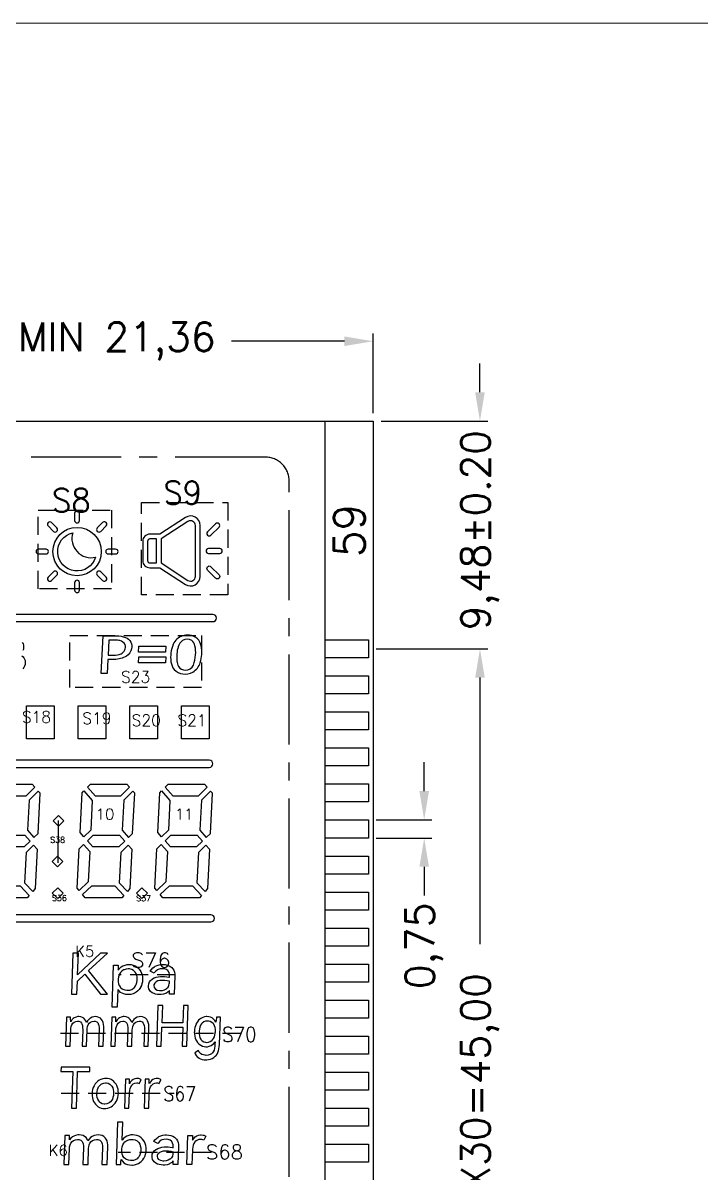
# Model space of a CAD drawing. Header units: millimetres. Extents: x 496 to 1208, y 1378 to 1539.
# Drawn here: x 568.66 to 596.89, y 1491.48 to 1539.35 of the extents above; entities that cross this region are included whole.
import ezdxf
from ezdxf.enums import TextEntityAlignment as Align

# ---------------------------------------------------------------- set-up
doc = ezdxf.new("R2010")
doc.units = ezdxf.units.MM
doc.header["$LTSCALE"] = 3
doc.linetypes.add('CENTER', pattern=[2, 1.25, -0.25, 0.25, -0.25])
doc.linetypes.add('HIDDEN', pattern=[0.375, 0.25, -0.125])
for name, color, linetype in [('1', 7, 'Continuous'), ('DIM', 4, 'Continuous'), ('DL', 11, 'Continuous'), ('SY', 6, 'Continuous')]:
    doc.layers.add(name, color=color, linetype=linetype)
doc.styles.add('romans', font='romans.shx')
doc.dimstyles.new('LCDDIM', dxfattribs={"dimtxt": 1.3, "dimasz": 1.04, "dimexe": 0.325, "dimexo": 0.325, "dimgap": 0.26, "dimtad": 0, "dimzin": 0, "dimtxsty": 'Standard', "dimcen": 2.5, "dimadec": 0, "dimazin": 0, "dimtfac": 1, "dimtofl": 0, "dimtmove": 0, "dimatfit": 0, "dimfxl": 1, "dimarcsym": 0})

# ---------------------------------------------------------------- blocks, each defined once
blk = doc.blocks.new('*D149')
at = {"layer": 'Defpoints', "color": 0}
for p in [(583.042, 1513.303), (587.686, 1513.303), (583.042, 1468.303)]:
    blk.add_point(p, dxfattribs=at)
at = {"layer": 'DIM', "color": 0, "lineweight": -2}
for p, q in [((583.367, 1513.303), (588.011, 1513.303)), ((587.686, 1512.103), (587.686, 1501.006)), ((587.686, 1469.503), (587.686, 1480.6)), ((583.367, 1468.303), (588.011, 1468.303))]:
    blk.add_line(p, q, dxfattribs=at)
at = {"layer": 'DIM', "color": 0}
for points in [[(587.486, 1512.103), (587.886, 1512.103), (587.686, 1513.303)], [(587.486, 1469.503), (587.886, 1469.503), (587.686, 1468.303)]]:
    blk.add_solid(points, dxfattribs=at)
at = {"layer": 'DIM', "color": 0, "insert": (587.686, 1490.803), "char_height": 1.2, "attachment_point": 5, "rotation": 90, "style": 'romans'}
blk.add_mtext('PITCH 1.50X30=45,00', dxfattribs=at)
blk = doc.blocks.new('*D176')
at = {"layer": 'Defpoints', "color": 0}
for p in [(583.242, 1522.783), (587.686, 1522.783), (583.042, 1513.303)]:
    blk.add_point(p, dxfattribs=at)
at = {"layer": 'DIM', "color": 0, "lineweight": -2}
for p, q in [((587.686, 1523.983), (587.686, 1525.183)), ((583.567, 1522.783), (588.011, 1522.783)), ((583.367, 1513.303), (588.011, 1513.303)), ((587.686, 1512.103), (587.686, 1510.903))]:
    blk.add_line(p, q, dxfattribs=at)
at = {"layer": 'DIM', "color": 0}
for points in [[(587.486, 1523.983), (587.886, 1523.983), (587.686, 1522.783)], [(587.486, 1512.103), (587.886, 1512.103), (587.686, 1513.303)]]:
    blk.add_solid(points, dxfattribs=at)
at = {"layer": 'DIM', "color": 0, "insert": (587.686, 1518.241), "char_height": 1.2, "attachment_point": 5, "rotation": 90, "style": 'romans'}
blk.add_mtext('9,48%%p0.20', dxfattribs=at)
blk = doc.blocks.new('*D177')
at = {"layer": 'Defpoints', "color": 0}
for p in [(583.042, 1506.178), (583.042, 1505.428), (585.364, 1505.428)]:
    blk.add_point(p, dxfattribs=at)
at = {"layer": 'DIM', "color": 0, "lineweight": -2}
for p, q in [((585.364, 1507.378), (585.364, 1508.578)), ((583.367, 1506.178), (585.689, 1506.178)), ((583.367, 1505.428), (585.689, 1505.428)), ((585.364, 1504.228), (585.364, 1503.028))]:
    blk.add_line(p, q, dxfattribs=at)
at = {"layer": 'DIM', "color": 0}
for points in [[(585.164, 1507.378), (585.564, 1507.378), (585.364, 1506.178)], [(585.164, 1504.228), (585.564, 1504.228), (585.364, 1505.428)]]:
    blk.add_solid(points, dxfattribs=at)
at = {"layer": 'DIM', "color": 0, "insert": (585.364, 1500.939), "char_height": 1.2, "attachment_point": 5, "rotation": 90, "style": 'romans'}
blk.add_mtext('0,75', dxfattribs=at)
blk = doc.blocks.new('*D178')
at = {"layer": 'Defpoints', "color": 0}
for p in [(583.242, 1526.105), (561.882, 1522.783), (583.242, 1522.783)]:
    blk.add_point(p, dxfattribs=at)
at = {"layer": 'DIM', "color": 0, "lineweight": -2}
for p, q in [((561.882, 1523.108), (561.882, 1526.43)), ((563.082, 1526.105), (567.788, 1526.105)), ((582.042, 1526.105), (577.337, 1526.105)), ((583.242, 1523.108), (583.242, 1526.43))]:
    blk.add_line(p, q, dxfattribs=at)
at = {"layer": 'DIM', "color": 0}
for points in [[(563.082, 1526.305), (563.082, 1525.905), (561.882, 1526.105)], [(582.042, 1526.305), (582.042, 1525.905), (583.242, 1526.105)]]:
    blk.add_solid(points, dxfattribs=at)
at = {"layer": 'DIM', "color": 0, "insert": (572.562, 1526.105), "char_height": 1.2, "attachment_point": 5, "style": 'romans'}
blk.add_mtext('MIN 21,36', dxfattribs=at)

msp = doc.modelspace()

# ---------------------------------------------------------------- linework, layer by layer
for points in [[(583.242, 1522.783), (583.242, 1458.823), (530.522, 1458.823), (530.522, 1522.783)], [(573.475, 1513.417), (574.611, 1513.417), (574.597, 1513.165), (573.461, 1513.165)], [(573.475, 1512.966), (574.611, 1512.966), (574.597, 1512.715), (573.461, 1512.715)], [(568.806, 1510.93), (569.955, 1510.93), (569.955, 1509.55), (568.806, 1509.55)], [(570.955, 1510.93), (572.105, 1510.93), (572.105, 1509.55), (570.955, 1509.55)], [(573.105, 1510.93), (574.254, 1510.93), (574.254, 1509.55), (573.105, 1509.55)], [(575.254, 1510.93), (576.403, 1510.93), (576.403, 1509.55), (575.254, 1509.55)], [(567.736, 1507.167), (567.406, 1507.544), (567.525, 1507.663), (569.034, 1507.663), (569.145, 1507.541), (568.77, 1507.167)], [(569.11, 1505.451), (569.283, 1505.621), (569.368, 1507.299), (569.294, 1507.379), (568.912, 1506.998), (568.849, 1505.748)], [(571.19, 1505.475), (571.032, 1505.654), (571.116, 1507.315), (571.189, 1507.388), (571.54, 1506.988), (571.478, 1505.758)], [(571.676, 1507.167), (571.346, 1507.544), (571.465, 1507.663), (572.974, 1507.663), (573.085, 1507.541), (572.71, 1507.167)], [(573.05, 1505.451), (573.223, 1505.621), (573.307, 1507.299), (573.234, 1507.379), (572.851, 1506.998), (572.788, 1505.748)], [(574.425, 1505.475), (574.267, 1505.654), (574.351, 1507.315), (574.425, 1507.388), (574.775, 1506.988), (574.713, 1505.758)], [(574.911, 1507.167), (574.581, 1507.544), (574.7, 1507.663), (576.209, 1507.663), (576.32, 1507.541), (575.945, 1507.167)], [(576.285, 1505.451), (576.458, 1505.621), (576.543, 1507.299), (576.469, 1507.379), (576.087, 1506.998), (576.024, 1505.748)], [(569.911, 1506.145), (570.135, 1506.369), (570.36, 1506.145), (570.135, 1505.921)], [(568.953, 1505.297), (568.707, 1505.055), (567.621, 1505.055), (567.396, 1505.31), (567.641, 1505.55), (568.73, 1505.55)], [(572.893, 1505.297), (572.646, 1505.055), (571.56, 1505.055), (571.336, 1505.31), (571.58, 1505.55), (572.669, 1505.55)], [(576.128, 1505.297), (575.882, 1505.055), (574.796, 1505.055), (574.571, 1505.31), (574.816, 1505.55), (575.904, 1505.55)], [(569.099, 1505.131), (569.25, 1504.96), (569.167, 1503.326), (569.063, 1503.207), (568.738, 1503.548), (568.803, 1504.841)], [(571.433, 1504.866), (571.369, 1503.597), (570.995, 1503.245), (570.915, 1503.34), (570.998, 1504.978), (571.179, 1505.155)], [(573.038, 1505.131), (573.189, 1504.96), (573.107, 1503.326), (573.003, 1503.207), (572.678, 1503.548), (572.743, 1504.841)], [(574.668, 1504.866), (574.605, 1503.597), (574.23, 1503.245), (574.151, 1503.34), (574.233, 1504.978), (574.414, 1505.155)], [(576.274, 1505.131), (576.425, 1504.96), (576.342, 1503.326), (576.238, 1503.207), (575.913, 1503.548), (575.978, 1504.841)], [(569.873, 1504.449), (570.097, 1504.673), (570.321, 1504.449), (570.097, 1504.224)], [(568.83, 1502.942), (567.307, 1502.942), (567.196, 1503.075), (567.581, 1503.437), (568.539, 1503.437), (568.917, 1503.041)], [(569.877, 1503.128), (570.102, 1503.352), (570.326, 1503.128), (570.102, 1502.903)], [(572.77, 1502.942), (571.247, 1502.942), (571.136, 1503.075), (571.52, 1503.437), (572.479, 1503.437), (572.857, 1503.041)], [(573.387, 1503.128), (573.611, 1503.352), (573.835, 1503.128), (573.611, 1502.903)], [(576.005, 1502.942), (574.482, 1502.942), (574.371, 1503.075), (574.756, 1503.437), (575.714, 1503.437), (576.092, 1503.041)], [(570.737, 1500.632), (570.678, 1498.932), (570.904, 1498.932), (570.923, 1499.473), (571.227, 1499.755), (571.887, 1498.932), (572.178, 1498.932), (571.39, 1499.908), (572.173, 1500.632), (571.878, 1500.632), (570.932, 1499.729), (570.964, 1500.632)], [(573.636, 1499.536), (573.628, 1499.447), (573.612, 1499.364), (573.586, 1499.287), (573.553, 1499.216), (573.543, 1499.199), (573.491, 1499.126), (573.432, 1499.062), (573.367, 1499.008), (573.321, 1498.98), (573.238, 1498.943), (573.152, 1498.919), (573.064, 1498.907), (573.032, 1498.907), (572.943, 1498.914), (572.858, 1498.935), (572.791, 1498.963), (572.719, 1499.004), (572.655, 1499.06), (572.606, 1499.123), (572.581, 1498.393), (572.364, 1498.393), (572.425, 1500.137), (572.615, 1500.137), (572.617, 1500.048), (572.621, 1499.968), (572.624, 1499.932), (572.678, 1500.003), (572.743, 1500.06), (572.816, 1500.104), (572.821, 1500.107), (572.905, 1500.14), (572.992, 1500.159), (573.077, 1500.165), (573.164, 1500.159), (573.249, 1500.139), (573.331, 1500.105), (573.36, 1500.09), (573.427, 1500.044), (573.487, 1499.986), (573.538, 1499.919), (573.566, 1499.873), (573.597, 1499.802), (573.62, 1499.727), (573.633, 1499.645), (573.637, 1499.559)], [(572.773, 1499.891), (572.713, 1499.828), (572.688, 1499.791), (572.655, 1499.724), (572.632, 1499.646), (572.621, 1499.557), (572.62, 1499.536), (572.622, 1499.444), (572.637, 1499.364), (572.663, 1499.294), (572.67, 1499.281), (572.721, 1499.209), (572.782, 1499.155), (572.815, 1499.136), (572.898, 1499.106), (572.986, 1499.093), (573.011, 1499.093), (573.101, 1499.101), (573.183, 1499.127), (573.254, 1499.172), (573.293, 1499.208), (573.338, 1499.268), (573.372, 1499.337), (573.396, 1499.418), (573.407, 1499.507), (573.408, 1499.536), (573.406, 1499.629), (573.393, 1499.712), (573.367, 1499.784), (573.329, 1499.847), (573.316, 1499.863), (573.254, 1499.918), (573.182, 1499.956), (573.098, 1499.976), (573.042, 1499.979), (572.951, 1499.971), (572.866, 1499.945), (572.844, 1499.935)], [(574.707, 1499.89), (574.695, 1499.905), (574.635, 1499.951), (574.555, 1499.978), (574.469, 1499.986), (574.372, 1499.978), (574.29, 1499.953), (574.263, 1499.939), (574.194, 1499.891), (574.136, 1499.825), (574.12, 1499.803), (573.957, 1499.889), (574.003, 1499.958), (574.06, 1500.019), (574.133, 1500.072), (574.166, 1500.09), (574.245, 1500.125), (574.33, 1500.15), (574.42, 1500.163), (574.485, 1500.165), (574.58, 1500.159), (574.666, 1500.141), (574.745, 1500.111), (574.815, 1500.07), (574.848, 1500.042), (574.899, 1499.986), (574.938, 1499.92), (574.964, 1499.846), (574.976, 1499.763), (574.978, 1499.687), (574.953, 1498.932), (574.761, 1498.932), (574.758, 1499.035), (574.756, 1499.086), (574.697, 1499.021), (574.627, 1498.971), (574.588, 1498.953), (574.506, 1498.925), (574.417, 1498.91), (574.349, 1498.907), (574.257, 1498.913), (574.171, 1498.931), (574.113, 1498.951), (574.034, 1498.989), (573.97, 1499.042), (573.939, 1499.078), (573.9, 1499.146), (573.881, 1499.225), (573.879, 1499.281), (573.891, 1499.362), (573.922, 1499.435), (573.97, 1499.499), (574.036, 1499.555), (574.05, 1499.564), (574.121, 1499.601), (574.199, 1499.63), (574.286, 1499.651), (574.379, 1499.663), (574.465, 1499.666), (574.552, 1499.663), (574.642, 1499.653), (574.732, 1499.637), (574.76, 1499.631), (574.761, 1499.652), (574.757, 1499.747), (574.739, 1499.826)], [(574.273, 1499.477), (574.204, 1499.445), (574.142, 1499.389), (574.111, 1499.316), (574.107, 1499.283), (574.121, 1499.202), (574.168, 1499.14), (574.179, 1499.131), (574.249, 1499.095), (574.338, 1499.078), (574.375, 1499.076), (574.468, 1499.084), (574.551, 1499.11), (574.627, 1499.15), (574.636, 1499.157), (574.695, 1499.214), (574.734, 1499.284), (574.75, 1499.366), (574.751, 1499.378), (574.754, 1499.466), (574.66, 1499.485), (574.569, 1499.497), (574.485, 1499.503), (574.462, 1499.503), (574.359, 1499.497)], [(575.535, 1498.461), (575.338, 1498.461), (575.313, 1497.737), (574.447, 1497.737), (574.473, 1498.461), (574.276, 1498.461), (574.216, 1496.762), (574.413, 1496.762), (574.441, 1497.551), (575.306, 1497.551), (575.28, 1496.762), (575.475, 1496.762)], [(571.816, 1497.626), (571.828, 1497.544), (571.83, 1497.449), (571.806, 1496.762), (571.991, 1496.762), (572.017, 1497.514), (572.018, 1497.582), (572.009, 1497.668), (571.992, 1497.746), (571.965, 1497.813), (571.928, 1497.872), (571.879, 1497.923), (571.817, 1497.963), (571.747, 1497.987), (571.668, 1497.995), (571.606, 1497.99), (571.531, 1497.969), (571.461, 1497.932), (571.456, 1497.928), (571.397, 1497.88), (571.347, 1497.817), (571.304, 1497.742), (571.278, 1497.814), (571.237, 1497.88), (571.186, 1497.932), (571.135, 1497.962), (571.064, 1497.987), (570.985, 1497.995), (570.94, 1497.992), (570.864, 1497.975), (570.794, 1497.941), (570.747, 1497.91), (570.691, 1497.853), (570.643, 1497.783), (570.642, 1497.804), (570.639, 1497.891), (570.638, 1497.967), (570.472, 1497.967), (570.43, 1496.762), (570.618, 1496.762), (570.642, 1497.447), (570.646, 1497.499), (570.662, 1497.583), (570.691, 1497.654), (570.732, 1497.714), (570.787, 1497.763), (570.854, 1497.795), (570.93, 1497.806), (570.979, 1497.801), (571.045, 1497.771), (571.095, 1497.714), (571.105, 1497.692), (571.128, 1497.625), (571.14, 1497.544), (571.142, 1497.449), (571.118, 1496.762), (571.303, 1496.762), (571.327, 1497.447), (571.331, 1497.5), (571.348, 1497.584), (571.376, 1497.655), (571.418, 1497.714), (571.472, 1497.763), (571.54, 1497.795), (571.616, 1497.806), (571.666, 1497.801), (571.733, 1497.772), (571.781, 1497.716), (571.793, 1497.693)], [(573.01, 1497.625), (573.022, 1497.544), (573.024, 1497.449), (573, 1496.762), (573.185, 1496.762), (573.209, 1497.447), (573.213, 1497.5), (573.23, 1497.584), (573.259, 1497.655), (573.3, 1497.714), (573.354, 1497.763), (573.422, 1497.795), (573.498, 1497.806), (573.548, 1497.801), (573.615, 1497.772), (573.664, 1497.716), (573.676, 1497.693), (573.698, 1497.626), (573.71, 1497.544), (573.712, 1497.449), (573.688, 1496.762), (573.873, 1496.762), (573.9, 1497.514), (573.9, 1497.582), (573.891, 1497.668), (573.874, 1497.746), (573.847, 1497.813), (573.81, 1497.872), (573.761, 1497.923), (573.699, 1497.963), (573.629, 1497.987), (573.55, 1497.995), (573.488, 1497.99), (573.413, 1497.969), (573.343, 1497.932), (573.338, 1497.928), (573.279, 1497.88), (573.229, 1497.817), (573.187, 1497.742), (573.16, 1497.814), (573.12, 1497.88), (573.068, 1497.932), (573.017, 1497.962), (572.946, 1497.987), (572.867, 1497.995), (572.822, 1497.992), (572.746, 1497.975), (572.676, 1497.941), (572.629, 1497.91), (572.574, 1497.853), (572.525, 1497.783), (572.524, 1497.804), (572.521, 1497.891), (572.52, 1497.967), (572.355, 1497.967), (572.313, 1496.762), (572.5, 1496.762), (572.524, 1497.447), (572.528, 1497.499), (572.544, 1497.583), (572.574, 1497.654), (572.615, 1497.714), (572.669, 1497.763), (572.736, 1497.795), (572.812, 1497.806), (572.861, 1497.801), (572.927, 1497.771), (572.977, 1497.714), (572.988, 1497.692)], [(576.596, 1497.893), (576.534, 1497.936), (576.469, 1497.968), (576.395, 1497.988), (576.318, 1497.995), (576.291, 1497.994), (576.215, 1497.983), (576.141, 1497.958), (576.069, 1497.92), (576.027, 1497.892), (575.969, 1497.839), (575.919, 1497.776), (575.874, 1497.702), (575.865, 1497.684), (575.835, 1497.613), (575.814, 1497.536), (575.799, 1497.453), (575.792, 1497.366), (575.791, 1497.344), (575.794, 1497.257), (575.806, 1497.176), (575.825, 1497.101), (575.852, 1497.031), (575.878, 1496.981), (575.922, 1496.915), (575.973, 1496.858), (576.032, 1496.813), (576.056, 1496.798), (576.125, 1496.764), (576.199, 1496.743), (576.274, 1496.736), (576.34, 1496.741), (576.415, 1496.758), (576.488, 1496.79), (576.545, 1496.826), (576.604, 1496.88), (576.654, 1496.948), (576.65, 1496.843), (576.645, 1496.767), (576.633, 1496.676), (576.612, 1496.597), (576.582, 1496.534), (576.545, 1496.483), (576.508, 1496.449), (576.445, 1496.412), (576.371, 1496.389), (576.288, 1496.381), (576.246, 1496.383), (576.167, 1496.396), (576.1, 1496.422), (576.043, 1496.46), (575.997, 1496.513), (575.963, 1496.578), (575.808, 1496.488), (575.826, 1496.44), (575.864, 1496.375), (575.916, 1496.318), (575.98, 1496.272), (575.983, 1496.27), (576.051, 1496.237), (576.122, 1496.214), (576.199, 1496.2), (576.28, 1496.195), (576.309, 1496.196), (576.387, 1496.204), (576.462, 1496.223), (576.532, 1496.253), (576.599, 1496.291), (576.661, 1496.341), (576.696, 1496.376), (576.737, 1496.43), (576.77, 1496.494), (576.797, 1496.566), (576.817, 1496.648), (576.831, 1496.739), (576.838, 1496.838), (576.878, 1497.969), (576.712, 1497.969), (576.709, 1497.931), (576.702, 1497.851), (576.691, 1497.765), (576.691, 1497.767), (576.647, 1497.835)], [(576.09, 1497.69), (576.05, 1497.631), (576.02, 1497.561), (576, 1497.482), (575.989, 1497.391), (575.988, 1497.366), (575.989, 1497.272), (576.001, 1497.189), (576.023, 1497.116), (576.056, 1497.055), (576.067, 1497.038), (576.119, 1496.982), (576.182, 1496.945), (576.254, 1496.925), (576.303, 1496.922), (576.38, 1496.93), (576.452, 1496.956), (576.517, 1496.996), (576.553, 1497.029), (576.596, 1497.082), (576.629, 1497.147), (576.652, 1497.225), (576.665, 1497.314), (576.669, 1497.366), (576.667, 1497.461), (576.654, 1497.544), (576.632, 1497.616), (576.598, 1497.675), (576.577, 1497.7), (576.517, 1497.751), (576.452, 1497.785), (576.379, 1497.804), (576.334, 1497.806), (576.255, 1497.797), (576.185, 1497.772), (576.123, 1497.727)], [(570.735, 1495.705), (570.683, 1494.189), (570.879, 1494.189), (570.932, 1495.705), (571.434, 1495.705), (571.441, 1495.889), (570.242, 1495.889), (570.236, 1495.705)], [(572.62, 1494.707), (572.627, 1494.793), (572.628, 1494.807), (572.625, 1494.893), (572.613, 1494.973), (572.594, 1495.049), (572.564, 1495.12), (572.532, 1495.179), (572.486, 1495.242), (572.433, 1495.297), (572.371, 1495.343), (572.325, 1495.369), (572.255, 1495.398), (572.18, 1495.416), (572.103, 1495.422), (572.05, 1495.419), (571.975, 1495.405), (571.9, 1495.38), (571.829, 1495.343), (571.776, 1495.305), (571.718, 1495.251), (571.667, 1495.189), (571.621, 1495.118), (571.615, 1495.107), (571.581, 1495.036), (571.556, 1494.959), (571.54, 1494.878), (571.532, 1494.793), (571.532, 1494.78), (571.534, 1494.695), (571.546, 1494.614), (571.566, 1494.539), (571.596, 1494.467), (571.629, 1494.409), (571.675, 1494.345), (571.729, 1494.29), (571.791, 1494.245), (571.837, 1494.217), (571.908, 1494.187), (571.982, 1494.169), (572.059, 1494.163), (572.113, 1494.166), (572.189, 1494.18), (572.262, 1494.207), (572.333, 1494.245), (572.385, 1494.281), (572.445, 1494.334), (572.496, 1494.397), (572.542, 1494.467), (572.547, 1494.477), (572.58, 1494.549), (572.605, 1494.625)], [(573.068, 1494.189), (573.088, 1494.804), (573.089, 1494.823), (573.099, 1494.916), (573.117, 1494.998), (573.145, 1495.068), (573.182, 1495.127), (573.193, 1495.14), (573.251, 1495.194), (573.319, 1495.225), (573.395, 1495.236), (573.43, 1495.233), (573.5, 1495.209), (573.573, 1495.368), (573.57, 1495.37), (573.502, 1495.408), (573.482, 1495.413), (573.403, 1495.422), (573.38, 1495.421), (573.308, 1495.408), (573.244, 1495.379), (573.187, 1495.335), (573.137, 1495.274), (573.093, 1495.197), (573.091, 1495.224), (573.088, 1495.303), (573.087, 1495.394), (572.922, 1495.394), (572.88, 1494.189)], [(573.746, 1495.394), (573.705, 1494.189), (573.891, 1494.189), (573.913, 1494.804), (573.914, 1494.823), (573.923, 1494.916), (573.942, 1494.998), (573.97, 1495.068), (574.006, 1495.127), (574.017, 1495.14), (574.076, 1495.194), (574.144, 1495.225), (574.219, 1495.236), (574.254, 1495.233), (574.324, 1495.209), (574.398, 1495.368), (574.395, 1495.37), (574.327, 1495.408), (574.306, 1495.413), (574.227, 1495.422), (574.204, 1495.421), (574.133, 1495.408), (574.068, 1495.379), (574.011, 1495.335), (573.961, 1495.274), (573.918, 1495.197), (573.916, 1495.224), (573.913, 1495.303), (573.911, 1495.394)], [(572.305, 1494.452), (572.246, 1494.403), (572.217, 1494.386), (572.144, 1494.358), (572.066, 1494.349), (572.031, 1494.351), (571.957, 1494.368), (571.889, 1494.403), (571.859, 1494.426), (571.809, 1494.484), (571.769, 1494.556), (571.746, 1494.625), (571.733, 1494.705), (571.731, 1494.793), (571.739, 1494.879), (571.757, 1494.958), (571.786, 1495.03), (571.807, 1495.068), (571.856, 1495.133), (571.916, 1495.183), (571.946, 1495.201), (572.018, 1495.227), (572.097, 1495.236), (572.132, 1495.234), (572.206, 1495.217), (572.274, 1495.183), (572.303, 1495.159), (572.354, 1495.102), (572.394, 1495.03), (572.415, 1494.96), (572.428, 1494.881), (572.43, 1494.793), (572.422, 1494.708), (572.404, 1494.627), (572.377, 1494.556), (572.355, 1494.517)], [(573.762, 1492.27), (573.779, 1492.352), (573.786, 1492.441), (573.787, 1492.464), (573.783, 1492.551), (573.77, 1492.632), (573.747, 1492.708), (573.717, 1492.778), (573.688, 1492.825), (573.637, 1492.892), (573.578, 1492.949), (573.509, 1492.997), (573.481, 1493.011), (573.399, 1493.044), (573.315, 1493.064), (573.226, 1493.07), (573.151, 1493.066), (573.064, 1493.048), (572.979, 1493.017), (572.91, 1492.977), (572.843, 1492.921), (572.786, 1492.855), (572.811, 1493.604), (572.594, 1493.604), (572.532, 1491.837), (572.724, 1491.837), (572.728, 1491.881), (572.737, 1491.963), (572.747, 1492.044), (572.75, 1492.039), (572.8, 1491.97), (572.86, 1491.914), (572.932, 1491.87), (573.008, 1491.839), (573.093, 1491.818), (573.183, 1491.812), (573.214, 1491.812), (573.303, 1491.824), (573.388, 1491.848), (573.471, 1491.886), (573.517, 1491.915), (573.583, 1491.967), (573.641, 1492.031), (573.693, 1492.104), (573.703, 1492.122), (573.738, 1492.193)], [(571.466, 1492.956), (571.409, 1492.893), (571.36, 1492.817), (571.328, 1492.889), (571.282, 1492.956), (571.221, 1493.007), (571.163, 1493.038), (571.08, 1493.062), (570.989, 1493.07), (570.936, 1493.068), (570.849, 1493.05), (570.768, 1493.017), (570.714, 1492.985), (570.649, 1492.929), (570.593, 1492.86), (570.592, 1492.88), (570.588, 1492.967), (570.587, 1493.042), (570.395, 1493.042), (570.354, 1491.837), (570.57, 1491.837), (570.594, 1492.522), (570.599, 1492.575), (570.617, 1492.658), (570.65, 1492.73), (570.698, 1492.789), (570.761, 1492.838), (570.838, 1492.871), (570.925, 1492.882), (570.984, 1492.876), (571.059, 1492.847), (571.117, 1492.789), (571.13, 1492.767), (571.157, 1492.701), (571.172, 1492.619), (571.174, 1492.525), (571.15, 1491.837), (571.364, 1491.837), (571.388, 1492.522), (571.392, 1492.576), (571.411, 1492.659), (571.444, 1492.731), (571.491, 1492.789), (571.554, 1492.838), (571.632, 1492.871), (571.719, 1492.882), (571.779, 1492.877), (571.855, 1492.848), (571.913, 1492.792), (571.927, 1492.768), (571.953, 1492.701), (571.968, 1492.62), (571.97, 1492.525), (571.946, 1491.837), (572.16, 1491.837), (572.186, 1492.59), (572.186, 1492.657), (572.176, 1492.744), (572.155, 1492.822), (572.124, 1492.889), (572.082, 1492.947), (572.023, 1492.999), (571.952, 1493.038), (571.87, 1493.062), (571.78, 1493.07), (571.707, 1493.065), (571.621, 1493.044), (571.54, 1493.007), (571.534, 1493.005)], [(574.042, 1492.267), (574.072, 1492.339), (574.121, 1492.404), (574.186, 1492.46), (574.201, 1492.469), (574.272, 1492.507), (574.35, 1492.536), (574.435, 1492.557), (574.53, 1492.568), (574.615, 1492.571), (574.702, 1492.568), (574.792, 1492.559), (574.882, 1492.543), (574.91, 1492.536), (574.911, 1492.557), (574.907, 1492.652), (574.889, 1492.732), (574.857, 1492.795), (574.845, 1492.81), (574.785, 1492.857), (574.705, 1492.883), (574.619, 1492.891), (574.523, 1492.883), (574.44, 1492.859), (574.413, 1492.846), (574.345, 1492.796), (574.287, 1492.731), (574.271, 1492.709), (574.108, 1492.794), (574.152, 1492.864), (574.211, 1492.924), (574.283, 1492.977), (574.316, 1492.997), (574.395, 1493.031), (574.479, 1493.055), (574.569, 1493.068), (574.635, 1493.07), (574.73, 1493.064), (574.817, 1493.046), (574.895, 1493.016), (574.964, 1492.975), (574.998, 1492.947), (575.049, 1492.891), (575.088, 1492.826), (575.113, 1492.752), (575.127, 1492.669), (575.129, 1492.593), (575.102, 1491.837), (574.911, 1491.837), (574.908, 1491.94), (574.906, 1491.991), (574.848, 1491.926), (574.777, 1491.877), (574.738, 1491.858), (574.657, 1491.83), (574.568, 1491.815), (574.499, 1491.812), (574.408, 1491.818), (574.321, 1491.836), (574.264, 1491.856), (574.184, 1491.895), (574.12, 1491.947), (574.089, 1491.984), (574.051, 1492.052), (574.032, 1492.13), (574.03, 1492.186)], [(575.777, 1492.717), (575.746, 1492.646), (575.725, 1492.565), (575.714, 1492.471), (575.714, 1492.453), (575.692, 1491.837), (575.475, 1491.837), (575.517, 1493.042), (575.709, 1493.042), (575.711, 1492.952), (575.715, 1492.873), (575.717, 1492.846), (575.767, 1492.922), (575.824, 1492.983), (575.89, 1493.027), (575.964, 1493.057), (576.046, 1493.07), (576.074, 1493.07), (576.165, 1493.062), (576.188, 1493.056), (576.268, 1493.019), (576.272, 1493.017), (576.186, 1492.857), (576.106, 1492.882), (576.065, 1492.884), (575.978, 1492.874), (575.9, 1492.842), (575.832, 1492.789), (575.819, 1492.775)], [(573.334, 1492.034), (573.252, 1492.007), (573.161, 1491.998), (573.136, 1491.998), (573.049, 1492.012), (572.966, 1492.042), (572.933, 1492.06), (572.871, 1492.114), (572.82, 1492.186), (572.813, 1492.199), (572.788, 1492.27), (572.773, 1492.35), (572.771, 1492.441), (572.774, 1492.489), (572.789, 1492.579), (572.815, 1492.656), (572.853, 1492.722), (572.903, 1492.775), (572.944, 1492.808), (573.02, 1492.85), (573.102, 1492.874), (573.192, 1492.882), (573.248, 1492.879), (573.333, 1492.86), (573.405, 1492.822), (573.466, 1492.766), (573.478, 1492.751), (573.516, 1492.689), (573.542, 1492.616), (573.557, 1492.534), (573.559, 1492.441), (573.558, 1492.413), (573.546, 1492.323), (573.522, 1492.242), (573.488, 1492.173), (573.443, 1492.114), (573.404, 1492.077)], [(574.292, 1492.294), (574.355, 1492.35), (574.423, 1492.383), (574.51, 1492.402), (574.612, 1492.409), (574.635, 1492.408), (574.72, 1492.403), (574.81, 1492.391), (574.904, 1492.371), (574.901, 1492.283), (574.901, 1492.272), (574.884, 1492.19), (574.845, 1492.119), (574.786, 1492.062), (574.777, 1492.056), (574.701, 1492.015), (574.618, 1491.99), (574.526, 1491.981), (574.487, 1491.983), (574.4, 1492), (574.328, 1492.037), (574.317, 1492.046), (574.271, 1492.107), (574.258, 1492.188), (574.261, 1492.222)]]:
    msp.add_lwpolyline(points, close=True)
for points in [[(581.242, 1458.823), (581.242, 1522.783)], [(581.242, 1513.678), (583.042, 1513.678), (583.042, 1512.928), (581.242, 1512.928)], [(568.626, 1513.571), (568.657, 1513.513), (568.677, 1513.449), (568.683, 1513.378), (568.683, 1513.366), (568.673, 1513.295), (568.653, 1513.233)], [(568.61, 1513.016), (568.658, 1512.976), (568.697, 1512.931), (568.725, 1512.877), (568.742, 1512.817), (568.749, 1512.75), (568.749, 1512.724), (568.74, 1512.651), (568.721, 1512.584), (568.692, 1512.525), (568.652, 1512.472)], [(581.242, 1512.178), (583.042, 1512.178), (583.042, 1511.428), (581.242, 1511.428)], [(581.242, 1510.678), (583.042, 1510.678), (583.042, 1509.928), (581.242, 1509.928)], [(581.242, 1509.178), (583.042, 1509.178), (583.042, 1508.428), (581.242, 1508.428)], [(581.242, 1507.678), (583.042, 1507.678), (583.042, 1506.928), (581.242, 1506.928)], [(581.242, 1506.178), (583.042, 1506.178), (583.042, 1505.428), (581.242, 1505.428)], [(581.242, 1504.678), (583.042, 1504.678), (583.042, 1503.928), (581.242, 1503.928)], [(581.242, 1503.178), (583.042, 1503.178), (583.042, 1502.428), (581.242, 1502.428)], [(581.242, 1501.678), (583.042, 1501.678), (583.042, 1500.928), (581.242, 1500.928)], [(581.242, 1500.178), (583.042, 1500.178), (583.042, 1499.428), (581.242, 1499.428)], [(581.242, 1498.678), (583.042, 1498.678), (583.042, 1497.928), (581.242, 1497.928)], [(581.242, 1497.178), (583.042, 1497.178), (583.042, 1496.428), (581.242, 1496.428)], [(581.242, 1495.678), (583.042, 1495.678), (583.042, 1494.928), (581.242, 1494.928)], [(581.242, 1494.178), (583.042, 1494.178), (583.042, 1493.428), (581.242, 1493.428)], [(581.242, 1492.678), (583.042, 1492.678), (583.042, 1491.928), (581.242, 1491.928)]]:
    msp.add_lwpolyline(points)
at = {"linetype": 'CENTER'}
msp.add_lwpolyline([(578.742, 1521.283), (535.022, 1521.283, 0.414214), (534.022, 1520.283), (534.022, 1461.323, 0.414214), (535.022, 1460.323), (578.742, 1460.323, 0.414214), (579.742, 1461.323), (579.742, 1520.283, 0.414214)], format="xyb", close=True, dxfattribs=at)
for points in [[(570.808, 1518.643, 1), (571.008, 1518.643), (571.008, 1518.957, 1), (570.808, 1518.957)], [(569.924, 1518.193, 1), (570.065, 1518.335), (569.843, 1518.557, 1), (569.701, 1518.416)], [(571.751, 1518.335, 1), (571.893, 1518.193), (572.115, 1518.416, 1), (571.974, 1518.557)], [(574.356, 1516.675), (575.418, 1515.983, 0.595486), (576.037, 1516.318), (576.037, 1518.433, 0.595486), (575.418, 1518.768), (574.356, 1518.075), (573.942, 1518.075, 0.414214), (573.642, 1517.775), (573.642, 1516.975, 0.414214), (573.942, 1516.675)], [(574.415, 1516.875), (575.527, 1516.151, 0.595486), (575.837, 1516.318), (575.837, 1518.433, 0.595486), (575.527, 1518.6), (574.415, 1517.875)], [(576.342, 1518.171, 1), (576.484, 1518.029), (576.82, 1518.366, 1), (576.679, 1518.507)], [(570.726, 1518.136, 0.57735), (571.68, 1517.115, -1.732051)], [(569.616, 1517.25, 1), (569.616, 1517.45), (569.301, 1517.45, 1), (569.301, 1517.25)], [(572.2, 1517.45, 1), (572.2, 1517.25), (572.515, 1517.25, 1), (572.515, 1517.45)], [(574.215, 1516.875), (574.215, 1517.875), (573.942, 1517.875, 0.414214), (573.842, 1517.775), (573.842, 1516.975, 0.414214), (573.942, 1516.875)], [(576.38, 1517.475, 1), (576.38, 1517.275), (576.855, 1517.275, 1), (576.855, 1517.475)], [(570.065, 1516.366, 1), (569.924, 1516.507), (569.701, 1516.285, 1), (569.843, 1516.143)], [(571.893, 1516.507, 1), (571.751, 1516.366), (571.974, 1516.143, 1), (572.115, 1516.285)], [(576.342, 1516.58, -1), (576.484, 1516.721), (576.82, 1516.385, -1), (576.679, 1516.244)], [(571.008, 1516.058, 1), (570.808, 1516.058), (570.808, 1515.744, 1), (571.008, 1515.744)], [(573.177, 1513.306, -0.193135), (572.962, 1512.998, -0.142615), (572.463, 1512.863), (572.192, 1512.863), (572.161, 1512.281), (571.91, 1512.281), (571.991, 1513.841), (572.545, 1513.841, -0.113564), (572.926, 1513.776, -0.195848), (573.147, 1513.581, -0.147194)], [(572.201, 1513.041), (572.434, 1513.041, 0.12525), (572.74, 1513.097, 0.376014), (572.906, 1513.476, 0.236907), (572.693, 1513.643, 0.056408), (572.49, 1513.663), (572.234, 1513.663)], [(575.302, 1513.839, 0.21712), (574.909, 1513.491, 0.131838), (574.819, 1512.766, 0.145459), (574.954, 1512.437, 0.194468), (575.312, 1512.258, 0.157653), (575.728, 1512.333, 0.178559), (576.037, 1512.724, 0.12782), (576.074, 1513.425, 0.152843), (575.926, 1513.723, 0.166069), (575.584, 1513.865, 0.08595)], [(575.303, 1513.652, 0.159186), (575.117, 1513.384, 0.101978), (575.067, 1512.797, 0.116699), (575.139, 1512.566, 0.260516), (575.422, 1512.418, 0.287865), (575.752, 1512.629, 0.081335), (575.843, 1513.049, 0.085618), (575.815, 1513.431, 0.191119), (575.682, 1513.648, 0.280054)]]:
    msp.add_lwpolyline(points, format="xyb", close=True)
msp.add_circle((570.908, 1517.35), 1.007)
at = {"layer": '1', "lineweight": 20}
msp.add_lwpolyline([(495.567, 1539.352), (724.891, 1539.352), (724.891, 1379.544), (495.567, 1379.544)], close=True, dxfattribs=at)
at = {"layer": 'DL'}
msp.add_line((570.125, 1506.154), (570.105, 1504.397), dxfattribs=at)
at = {"layer": 'DL', "linetype": 'HIDDEN'}
for p, q in [((574.99, 1499.733), (572.628, 1499.733)), ((570.217, 1497.301), (578.071, 1497.301)), ((570.242, 1494.811), (574.953, 1494.811)), ((576.507, 1492.342), (572.623, 1492.342))]:
    msp.add_line(p, q, dxfattribs=at)
for points in [[(573.591, 1519.388), (577.182, 1519.388), (577.182, 1515.546), (573.591, 1515.546)], [(569.287, 1519.07), (572.342, 1519.07), (572.342, 1515.799), (569.287, 1515.799)], [(570.602, 1513.858), (576.085, 1513.858), (576.085, 1511.694), (570.602, 1511.694)]]:
    msp.add_lwpolyline(points, close=True, dxfattribs=at)
at = {"layer": 'SY'}
for points in [[(556.088, 1508.668), (556.088, 1514.433), (576.564, 1514.433, 1), (576.564, 1514.733), (537.554, 1514.733, 1), (537.554, 1514.433), (555.788, 1514.433), (555.788, 1508.668), (538.133, 1508.668, 1), (538.133, 1508.368), (576.414, 1508.368, 1), (576.414, 1508.668)], [(576.478, 1502.234), (538.146, 1502.234, 1), (538.146, 1501.934), (576.478, 1501.934, 1)]]:
    msp.add_lwpolyline(points, format="xyb", close=True, dxfattribs=at)

# ---------------------------------------------------------------- texts
at = {"style": 'romans'}
msp.add_text('59', height=1.29, rotation=90, dxfattribs=at).set_placement((582.242, 1518.23), align=Align.MIDDLE)
at = {"layer": 'DL', "linetype": 'HIDDEN', "style": 'romans'}
for s, height, width, p in [('S8', 0.9675, 0.969246, (570.669, 1519.486)), ('S9', 0.9675, 0.969246, (575.309, 1519.803)), ('S23', 0.4838, 0.97592, (573.347, 1512.132)), ('S18', 0.4838, 0.97592, (569.219, 1510.464)), ('S19', 0.4838, 0.97592, (571.736, 1510.411)), ('S20', 0.4838, 0.97592, (573.79, 1510.327)), ('S21', 0.4838, 0.97592, (575.696, 1510.326)), ('S76', 0.6114, 1.050525, (573.984, 1500.347)), ('S70', 0.6115, 0.915295, (577.666, 1497.254)), ('S67', 0.6113, 0.871649, (575.185, 1494.783))]:
    msp.add_text(s, height=height, dxfattribs=dict(at, width=width)).set_placement(p, align=Align.MIDDLE)
for s, height, p in [('10', 0.4515, (572.077, 1506.422)), ('11', 0.4515, (575.37, 1506.422)), ('S38', 0.2419, (570.097, 1505.351)), ('S36', 0.2419, (570.174, 1502.928)), ('S37', 0.2419, (573.679, 1502.918)), ('K5', 0.4515, (571.231, 1500.711)), ('K6', 0.4515, (570.123, 1492.431)), ('S68', 0.6013, (577.046, 1492.362))]:
    msp.add_text(s, height=height, dxfattribs=at).set_placement(p, align=Align.MIDDLE)

# ---------------------------------------------------------------- dimensions: what is measured, and where the dimension line sits
at = {"layer": 'DIM'}
for base, p1, p2, angle, text, picture, middle in [((583.242, 1526.105), (561.882, 1522.783), (583.242, 1522.783), 180, 'MIN <>', '*D178', (572.562, 1526.105)), ((587.686, 1513.303), (583.042, 1468.303), (583.042, 1513.303), 90, 'PITCH 1.50X30=<>', '*D149', (587.686, 1490.803))]:
    dim = msp.add_linear_dim(base=base, p1=p1, p2=p2, angle=angle, text=text, dimstyle='LCDDIM', override={"dimtxt": 1.2, "dimasz": 1.2, "dimtxsty": 'romans'}, dxfattribs=at)
    dim.commit()
    dim.dimension.update_dxf_attribs({"geometry": picture, "text_midpoint": middle})
dim = msp.add_linear_dim(base=(587.686, 1522.783), p1=(583.042, 1513.303), p2=(583.242, 1522.783), angle=90, text='<>%%p0.20', dimstyle='LCDDIM', override={"dimtxt": 1.2, "dimasz": 1.2, "dimtxsty": 'romans'}, dxfattribs=at)
dim.commit()
dim.dimension.update_dxf_attribs({"geometry": '*D176', "text_midpoint": (587.686, 1518.241), "dimtype": 160})
dim = msp.add_linear_dim(base=(585.364, 1505.428), p1=(583.042, 1506.178), p2=(583.042, 1505.428), angle=90, dimstyle='LCDDIM', override={"dimtxt": 1.2, "dimasz": 1.2, "dimtxsty": 'romans'}, dxfattribs=at)
dim.commit()
dim.dimension.update_dxf_attribs({"geometry": '*D177', "text_midpoint": (585.364, 1500.939)})

doc.saveas('drawing.dxf')
